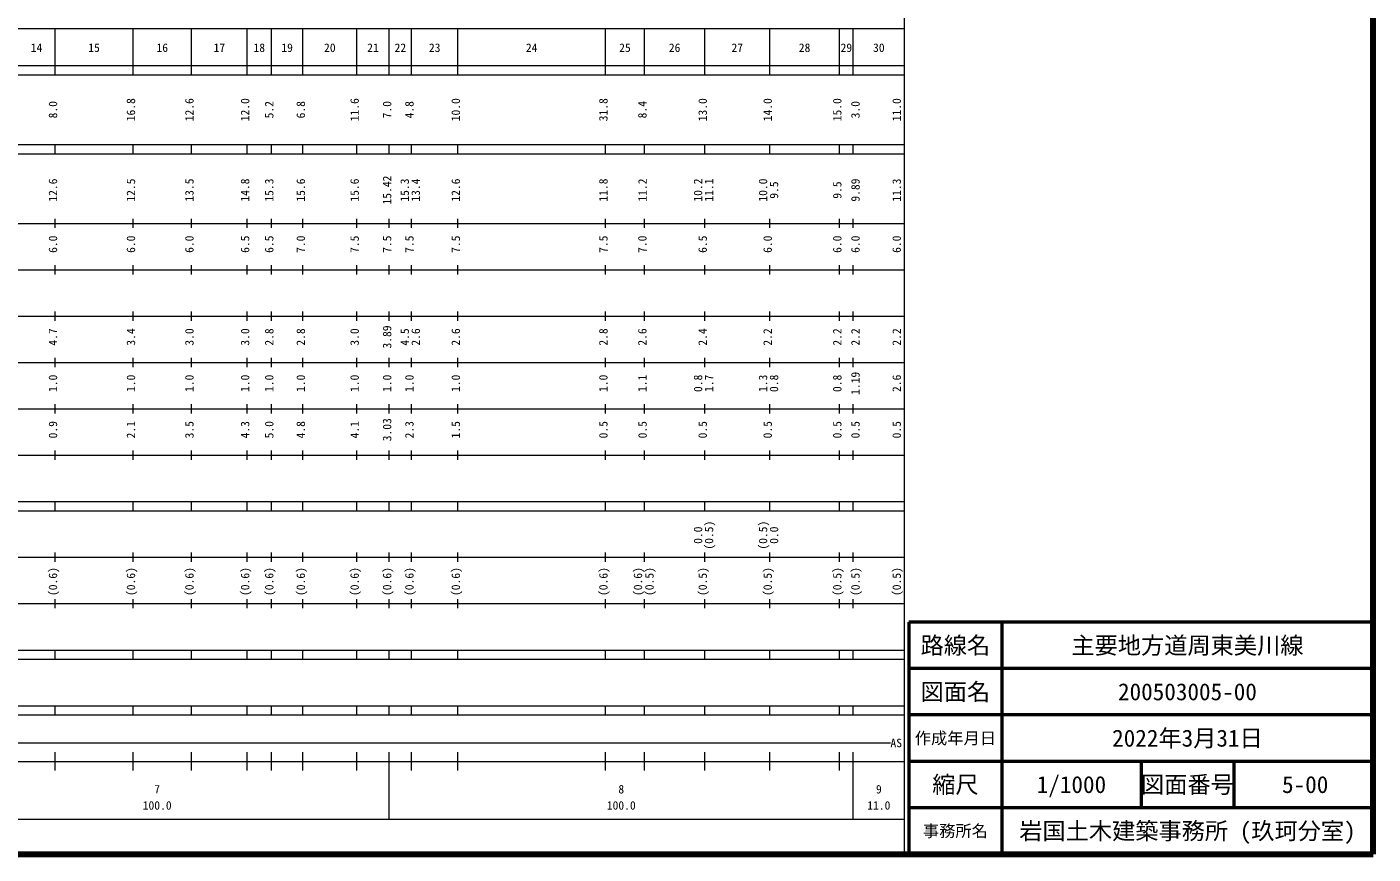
# Model space of a CAD drawing. Units: millimetres on the paper, enlarged 1000 times. Extents: x 40000 to 680000, y 20000 to 380000.
# Drawn here: x 389935 to 680000, y 20000 to 198357 of the extents above; entities that cross this region are included whole.
import ezdxf
from ezdxf.enums import TextEntityAlignment as Align

# ---------------------------------------------------------------- set-up
doc = ezdxf.new("R2010")
doc.units = ezdxf.units.MM
doc.header["$LTSCALE"] = 1000
for name, color, linetype, lineweight in [('M-TTL', 2, 'Continuous', 140), ('M-TTL-BAND', 7, 'Continuous', 13), ('M-TTL-FRAM', 2, 'Continuous', 50), ('M-TTL-LINE', 7, 'Continuous', 50)]:
    doc.layers.add(name, color=color, linetype=linetype, lineweight=lineweight)
doc.layers.add('M-TTL-TXT', color=7, linetype='Continuous')
doc.styles.add('ＭＳ ゴシック', font='')
doc.styles.get('ＭＳ ゴシック').set_extended_font_data('MS Gothic')

msp = doc.modelspace()

# ---------------------------------------------------------------- linework, layer by layer
at = {"layer": 'M-TTL'}
for p, q in [((680000, 20000), (680000, 380000)), ((40000, 20000), (680000, 20000))]:
    msp.add_line(p, q, dxfattribs=at)
at = {"layer": 'M-TTL-BAND'}
for p, q in [((579000, 20000), (579000, 370000)), ((68000, 198000), (579000, 198000)), ((396000, 188000), (396000, 198000)), ((412800, 188000), (412800, 198000)), ((425400, 188000), (425400, 198000)), ((437400, 188000), (437400, 198000)), ((442600, 188000), (442600, 198000)), ((449400, 188000), (449400, 198000)), ((461000, 188000), (461000, 198000)), ((468000, 188000), (468000, 198000)), ((472800, 188000), (472800, 198000)), ((482800, 188000), (482800, 198000)), ((514600, 188000), (514600, 198000)), ((523000, 188000), (523000, 198000)), ((536000, 188000), (536000, 198000)), ((550000, 188000), (550000, 198000)), ((565000, 188000), (565000, 198000)), ((568000, 188000), (568000, 198000)), ((579000, 188000), (579000, 198000)), ((40000, 190000), (579000, 190000)), ((40000, 188000), (579000, 188000)), ((40000, 173000), (579000, 173000)), ((396000, 171000), (396000, 173000)), ((412800, 171000), (412800, 173000)), ((425400, 171000), (425400, 173000)), ((437400, 171000), (437400, 173000)), ((442600, 171000), (442600, 173000)), ((449400, 171000), (449400, 173000)), ((461000, 171000), (461000, 173000)), ((468000, 171000), (468000, 173000)), ((472800, 171000), (472800, 173000)), ((482800, 171000), (482800, 173000)), ((514600, 171000), (514600, 173000)), ((523000, 171000), (523000, 173000)), ((536000, 171000), (536000, 173000)), ((550000, 171000), (550000, 173000)), ((565000, 171000), (565000, 173000)), ((568000, 171000), (568000, 173000)), ((579000, 171000), (579000, 173000)), ((40000, 171000), (579000, 171000)), ((396000, 155000), (396000, 157000)), ((412800, 155000), (412800, 157000)), ((425400, 155000), (425400, 157000)), ((437400, 155000), (437400, 157000)), ((442600, 155000), (442600, 157000)), ((449400, 155000), (449400, 157000)), ((461000, 155000), (461000, 157000)), ((468000, 155000), (468000, 157000)), ((472800, 155000), (472800, 157000)), ((482800, 155000), (482800, 157000)), ((514600, 155000), (514600, 157000)), ((523000, 155000), (523000, 157000)), ((536000, 155000), (536000, 157000)), ((550000, 155000), (550000, 157000)), ((565000, 155000), (565000, 157000)), ((568000, 155000), (568000, 157000)), ((579000, 155000), (579000, 157000)), ((40000, 156000), (579000, 156000)), ((46000, 146000), (579000, 146000)), ((396000, 145000), (396000, 147000)), ((412800, 145000), (412800, 147000)), ((425400, 145000), (425400, 147000)), ((437400, 145000), (437400, 147000)), ((442600, 145000), (442600, 147000)), ((449400, 145000), (449400, 147000)), ((461000, 145000), (461000, 147000)), ((468000, 145000), (468000, 147000)), ((472800, 145000), (472800, 147000)), ((482800, 145000), (482800, 147000)), ((514600, 145000), (514600, 147000)), ((523000, 145000), (523000, 147000)), ((536000, 145000), (536000, 147000)), ((550000, 145000), (550000, 147000)), ((565000, 145000), (565000, 147000)), ((568000, 145000), (568000, 147000)), ((579000, 145000), (579000, 147000)), ((396000, 135000), (396000, 137000)), ((412800, 135000), (412800, 137000)), ((425400, 135000), (425400, 137000)), ((437400, 135000), (437400, 137000)), ((442600, 135000), (442600, 137000)), ((449400, 135000), (449400, 137000)), ((461000, 135000), (461000, 137000)), ((468000, 135000), (468000, 137000)), ((472800, 135000), (472800, 137000)), ((482800, 135000), (482800, 137000)), ((514600, 135000), (514600, 137000)), ((523000, 135000), (523000, 137000)), ((536000, 135000), (536000, 137000)), ((550000, 135000), (550000, 137000)), ((565000, 135000), (565000, 137000)), ((568000, 135000), (568000, 137000)), ((579000, 135000), (579000, 137000)), ((52000, 136000), (579000, 136000)), ((46000, 126000), (579000, 126000)), ((396000, 125000), (396000, 127000)), ((412800, 125000), (412800, 127000)), ((425400, 125000), (425400, 127000)), ((437400, 125000), (437400, 127000)), ((442600, 125000), (442600, 127000)), ((449400, 125000), (449400, 127000)), ((461000, 125000), (461000, 127000)), ((468000, 125000), (468000, 127000)), ((472800, 125000), (472800, 127000)), ((482800, 125000), (482800, 127000)), ((514600, 125000), (514600, 127000)), ((523000, 125000), (523000, 127000)), ((536000, 125000), (536000, 127000)), ((550000, 125000), (550000, 127000)), ((565000, 125000), (565000, 127000)), ((568000, 125000), (568000, 127000)), ((579000, 125000), (579000, 127000)), ((396000, 115000), (396000, 117000)), ((412800, 115000), (412800, 117000)), ((425400, 115000), (425400, 117000)), ((437400, 115000), (437400, 117000)), ((442600, 115000), (442600, 117000)), ((449400, 115000), (449400, 117000)), ((461000, 115000), (461000, 117000)), ((468000, 115000), (468000, 117000)), ((472800, 115000), (472800, 117000)), ((482800, 115000), (482800, 117000)), ((514600, 115000), (514600, 117000)), ((523000, 115000), (523000, 117000)), ((536000, 115000), (536000, 117000)), ((550000, 115000), (550000, 117000)), ((565000, 115000), (565000, 117000)), ((568000, 115000), (568000, 117000)), ((579000, 115000), (579000, 117000)), ((52000, 116000), (579000, 116000)), ((46000, 106000), (579000, 106000)), ((396000, 105000), (396000, 107000)), ((412800, 105000), (412800, 107000)), ((425400, 105000), (425400, 107000)), ((437400, 105000), (437400, 107000)), ((442600, 105000), (442600, 107000)), ((449400, 105000), (449400, 107000)), ((461000, 105000), (461000, 107000)), ((468000, 105000), (468000, 107000)), ((472800, 105000), (472800, 107000)), ((482800, 105000), (482800, 107000)), ((514600, 105000), (514600, 107000)), ((523000, 105000), (523000, 107000)), ((536000, 105000), (536000, 107000)), ((550000, 105000), (550000, 107000)), ((565000, 105000), (565000, 107000)), ((568000, 105000), (568000, 107000)), ((579000, 105000), (579000, 107000)), ((40000, 96000), (579000, 96000)), ((396000, 94000), (396000, 96000)), ((412800, 94000), (412800, 96000)), ((425400, 94000), (425400, 96000)), ((437400, 94000), (437400, 96000)), ((442600, 94000), (442600, 96000)), ((449400, 94000), (449400, 96000)), ((461000, 94000), (461000, 96000)), ((468000, 94000), (468000, 96000)), ((472800, 94000), (472800, 96000)), ((482800, 94000), (482800, 96000)), ((514600, 94000), (514600, 96000)), ((523000, 94000), (523000, 96000)), ((536000, 94000), (536000, 96000)), ((550000, 94000), (550000, 96000)), ((565000, 94000), (565000, 96000)), ((568000, 94000), (568000, 96000)), ((579000, 94000), (579000, 96000)), ((40000, 94000), (579000, 94000)), ((396000, 83000), (396000, 85000)), ((412800, 83000), (412800, 85000)), ((425400, 83000), (425400, 85000)), ((437400, 83000), (437400, 85000)), ((442600, 83000), (442600, 85000)), ((449400, 83000), (449400, 85000)), ((461000, 83000), (461000, 85000)), ((468000, 83000), (468000, 85000)), ((472800, 83000), (472800, 85000)), ((482800, 83000), (482800, 85000)), ((514600, 83000), (514600, 85000)), ((523000, 83000), (523000, 85000)), ((536000, 83000), (536000, 85000)), ((550000, 83000), (550000, 85000)), ((565000, 83000), (565000, 85000)), ((568000, 83000), (568000, 85000)), ((579000, 83000), (579000, 85000)), ((49000, 84000), (579000, 84000)), ((40000, 74000), (579000, 74000)), ((396000, 73000), (396000, 75000)), ((412800, 73000), (412800, 75000)), ((425400, 73000), (425400, 75000)), ((437400, 73000), (437400, 75000)), ((442600, 73000), (442600, 75000)), ((449400, 73000), (449400, 75000)), ((461000, 73000), (461000, 75000)), ((468000, 73000), (468000, 75000)), ((472800, 73000), (472800, 75000)), ((482800, 73000), (482800, 75000)), ((514600, 73000), (514600, 75000)), ((523000, 73000), (523000, 75000)), ((536000, 73000), (536000, 75000)), ((550000, 73000), (550000, 75000)), ((565000, 73000), (565000, 75000)), ((568000, 73000), (568000, 75000)), ((579000, 73000), (579000, 75000)), ((40000, 64000), (579000, 64000)), ((396000, 62000), (396000, 64000)), ((412800, 62000), (412800, 64000)), ((425400, 62000), (425400, 64000)), ((437400, 62000), (437400, 64000)), ((442600, 62000), (442600, 64000)), ((449400, 62000), (449400, 64000)), ((461000, 62000), (461000, 64000)), ((468000, 62000), (468000, 64000)), ((472800, 62000), (472800, 64000)), ((482800, 62000), (482800, 64000)), ((514600, 62000), (514600, 64000)), ((523000, 62000), (523000, 64000)), ((536000, 62000), (536000, 64000)), ((550000, 62000), (550000, 64000)), ((565000, 62000), (565000, 64000)), ((568000, 62000), (568000, 64000)), ((579000, 62000), (579000, 64000)), ((40000, 62000), (579000, 62000)), ((40000, 52000), (579000, 52000)), ((40000, 50000), (579000, 50000)), ((396000, 50000), (396000, 52000)), ((412800, 50000), (412800, 52000)), ((425400, 50000), (425400, 52000)), ((437400, 50000), (437400, 52000)), ((442600, 50000), (442600, 52000)), ((449400, 50000), (449400, 52000)), ((461000, 50000), (461000, 52000)), ((468000, 50000), (468000, 52000)), ((472800, 50000), (472800, 52000)), ((482800, 50000), (482800, 52000)), ((514600, 50000), (514600, 52000)), ((523000, 50000), (523000, 52000)), ((536000, 50000), (536000, 52000)), ((550000, 50000), (550000, 52000)), ((565000, 50000), (565000, 52000)), ((568000, 50000), (568000, 52000)), ((579000, 50000), (579000, 52000)), ((71000, 44000), (576000, 44000)), ((396000, 38000), (396000, 42000)), ((412800, 38000), (412800, 42000)), ((425400, 38000), (425400, 42000)), ((437400, 38000), (437400, 42000)), ((442600, 38000), (442600, 42000)), ((449400, 38000), (449400, 42000)), ((461000, 38000), (461000, 42000)), ((468000, 27500), (468000, 42000)), ((472800, 38000), (472800, 42000)), ((482800, 38000), (482800, 42000)), ((514600, 38000), (514600, 42000)), ((523000, 38000), (523000, 42000)), ((536000, 38000), (536000, 42000)), ((550000, 38000), (550000, 42000)), ((565000, 38000), (565000, 42000)), ((568000, 27500), (568000, 42000)), ((579000, 27500), (579000, 42000)), ((40000, 40000), (579000, 40000)), ((68000, 27500), (579000, 27500))]:
    msp.add_line(p, q, dxfattribs=at)
at = {"layer": 'M-TTL-FRAM'}
for p, q in [((680000, 70000), (580000, 70000)), ((580000, 70000), (580000, 20000))]:
    msp.add_line(p, q, dxfattribs=at)
at = {"layer": 'M-TTL-LINE'}
for p, q in [((600000, 70000), (600000, 20000)), ((680000, 60000), (580000, 60000)), ((680000, 50000), (580000, 50000)), ((680000, 40000), (580000, 40000)), ((630000, 40000), (630000, 30000)), ((650000, 40000), (650000, 30000)), ((680000, 30000), (580000, 30000))]:
    msp.add_line(p, q, dxfattribs=at)

# ---------------------------------------------------------------- texts
at = {"layer": 'M-TTL-BAND', "style": 'ＭＳ ゴシック'}
for s, p in [('14', (392000, 192405)), ('15', (404400, 192405)), ('16', (419100, 192405)), ('17', (431400, 192405)), ('18', (440000, 192405)), ('19', (446000, 192405)), ('20', (455200, 192405)), ('21', (464500, 192405)), ('22', (470400, 192405)), ('23', (477800, 192405)), ('24', (498700, 192405)), ('25', (518800, 192405)), ('26', (529500, 192405)), ('27', (543000, 192405)), ('28', (557500, 192405)), ('29', (566500, 192405)), ('30', (573500, 192405)), ('AS', (577250, 42500)), ('7', (418000, 32523)), ('8', (518000, 32523)), ('9', (573500, 32523)), ('100.0', (418000, 29033)), ('100.0', (518000, 29033)), ('11.0', (573500, 29033))]:
    msp.add_text(s, height=1833, dxfattribs=at).set_placement(p, align=Align.BOTTOM_CENTER)
for s, p in [('16.8', (413800, 180500)), ('12.6', (426400, 180500)), ('12.0', (438400, 180500)), ('11.6', (462000, 180500)), ('10.0', (483800, 180500)), ('31.8', (515600, 180500)), ('13.0', (537000, 180500)), ('14.0', (551000, 180500)), ('15.0', (566000, 180500)), ('11.0', (578807, 180500)), ('8.0', (397000, 180500)), ('5.2', (443600, 180500)), ('6.8', (450400, 180500)), ('7.0', (469000, 180500)), ('4.8', (473800, 180500)), ('8.4', (524000, 180500)), ('3.0', (569917, 180500)), ('12.6', (397000, 163174)), ('12.5', (413800, 163174)), ('13.5', (426400, 163174)), ('14.8', (438400, 163174)), ('15.3', (443600, 163174)), ('15.6', (450400, 163174)), ('15.6', (462000, 163174)), ('15.42', (469000, 163174)), ('15.3', (472800, 163174)), ('13.4', (475170, 163174)), ('12.6', (483800, 163174)), ('11.8', (515600, 163174)), ('11.2', (524041, 163174)), ('10.2', (536000, 163174)), ('11.1', (538370, 163174)), ('10.0', (550000, 163174)), ('9.89', (569917, 163174)), ('11.3', (578807, 163174)), ('9.5', (552370, 163174)), ('9.5', (566000, 163174)), ('6.0', (397000, 151500)), ('6.0', (413800, 151500)), ('6.0', (426400, 151500)), ('6.5', (438400, 151500)), ('6.5', (443600, 151500)), ('7.0', (450400, 151500)), ('7.5', (462000, 151500)), ('7.5', (469000, 151500)), ('7.5', (473800, 151500)), ('7.5', (483800, 151500)), ('7.5', (515600, 151500)), ('7.0', (524000, 151500)), ('6.5', (537000, 151500)), ('6.0', (551000, 151500)), ('6.0', (566000, 151500)), ('6.0', (569917, 151500)), ('6.0', (578807, 151500)), ('3.89', (469000, 131500)), ('4.7', (397000, 131500)), ('3.4', (413800, 131500)), ('3.0', (426400, 131500)), ('3.0', (438400, 131500)), ('2.8', (443600, 131500)), ('2.8', (450400, 131500)), ('3.0', (462000, 131500)), ('4.5', (472800, 131500)), ('2.6', (475170, 131500)), ('2.6', (483800, 131500)), ('2.8', (515600, 131500)), ('2.6', (524000, 131500)), ('2.4', (537000, 131500)), ('2.2', (551000, 131500)), ('2.2', (566000, 131500)), ('2.2', (569917, 131500)), ('2.2', (578807, 131500)), ('1.0', (397000, 121500)), ('1.0', (413800, 121500)), ('1.0', (426400, 121500)), ('1.0', (438400, 121500)), ('1.0', (443600, 121500)), ('1.0', (450400, 121500)), ('1.0', (462000, 121500)), ('1.0', (469000, 121500)), ('1.0', (473800, 121500)), ('1.0', (483800, 121500)), ('1.0', (515600, 121500)), ('1.1', (524000, 121500)), ('0.8', (536000, 121500)), ('1.7', (538370, 121500)), ('1.3', (550000, 121500)), ('0.8', (552370, 121500)), ('0.8', (566000, 121500)), ('1.19', (569917, 121500)), ('2.6', (578807, 121500)), ('0.9', (397000, 111500)), ('2.1', (413800, 111500)), ('3.5', (426400, 111500)), ('4.3', (438400, 111500)), ('5.0', (443600, 111500)), ('4.8', (450400, 111500)), ('4.1', (462000, 111500)), ('3.03', (469000, 111500)), ('2.3', (473800, 111500)), ('1.5', (483800, 111500)), ('0.5', (515600, 111500)), ('0.5', (524041, 111500)), ('0.5', (537000, 111500)), ('0.5', (551000, 111500)), ('0.5', (566000, 111500)), ('0.5', (569917, 111500)), ('0.5', (578807, 111500)), ('0.0', (536000, 88764)), ('(0.5)', (538370, 88764)), ('(0.5)', (550000, 88764)), ('0.0', (552370, 88764)), ('(0.6)', (397000, 78764)), ('(0.6)', (413800, 78764)), ('(0.6)', (426400, 78764)), ('(0.6)', (438400, 78764)), ('(0.6)', (443600, 78764)), ('(0.6)', (450400, 78764)), ('(0.6)', (462000, 78764)), ('(0.6)', (469000, 78764)), ('(0.6)', (473800, 78764)), ('(0.6)', (483800, 78764)), ('(0.6)', (515600, 78764)), ('(0.6)', (515600, 78764)), ('(0.6)', (523052, 78764)), ('(0.5)', (525524, 78764)), ('(0.5)', (537000, 78764)), ('(0.5)', (551000, 78764)), ('(0.5)', (566000, 78764)), ('(0.5)', (569917, 78764)), ('(0.5)', (578807, 78764))]:
    msp.add_text(s, height=1833, rotation=90, dxfattribs=at).set_placement(p, align=Align.BOTTOM_CENTER)
at = {"layer": 'M-TTL-TXT', "style": 'ＭＳ ゴシック'}
for s, height, p in [('路線名', 3666, (590000, 65000)), ('路線名', 3666, (590000, 65000)), ('主要地方道周東美川線', 3666, (640000, 65000)), ('図面名', 3666, (590000, 55000)), ('図面名', 3666, (590000, 55000)), ('200503005-00', 3666, (640000, 55000)), ('作成年月日', 2566, (590000, 45000)), ('作成年月日', 2566, (590000, 45000)), ('2022年3月31日', 3666, (640000, 45000)), ('縮尺', 3666, (590000, 35000)), ('縮尺', 3666, (590000, 35000)), ('1/1000', 3666, (615000, 35000)), ('図面番号', 3666, (640000, 35000)), ('図面番号', 3666, (640000, 35000)), (' 5-00', 3666, (664125, 35000)), ('事務所名', 2566, (590000, 25000)), ('事務所名', 2566, (590000, 25000)), ('岩国土木建築事務所 (玖珂分室)', 3666, (640000, 25000))]:
    msp.add_text(s, height=height, dxfattribs=at).set_placement(p, align=Align.MIDDLE_CENTER)

doc.saveas('drawing.dxf')
